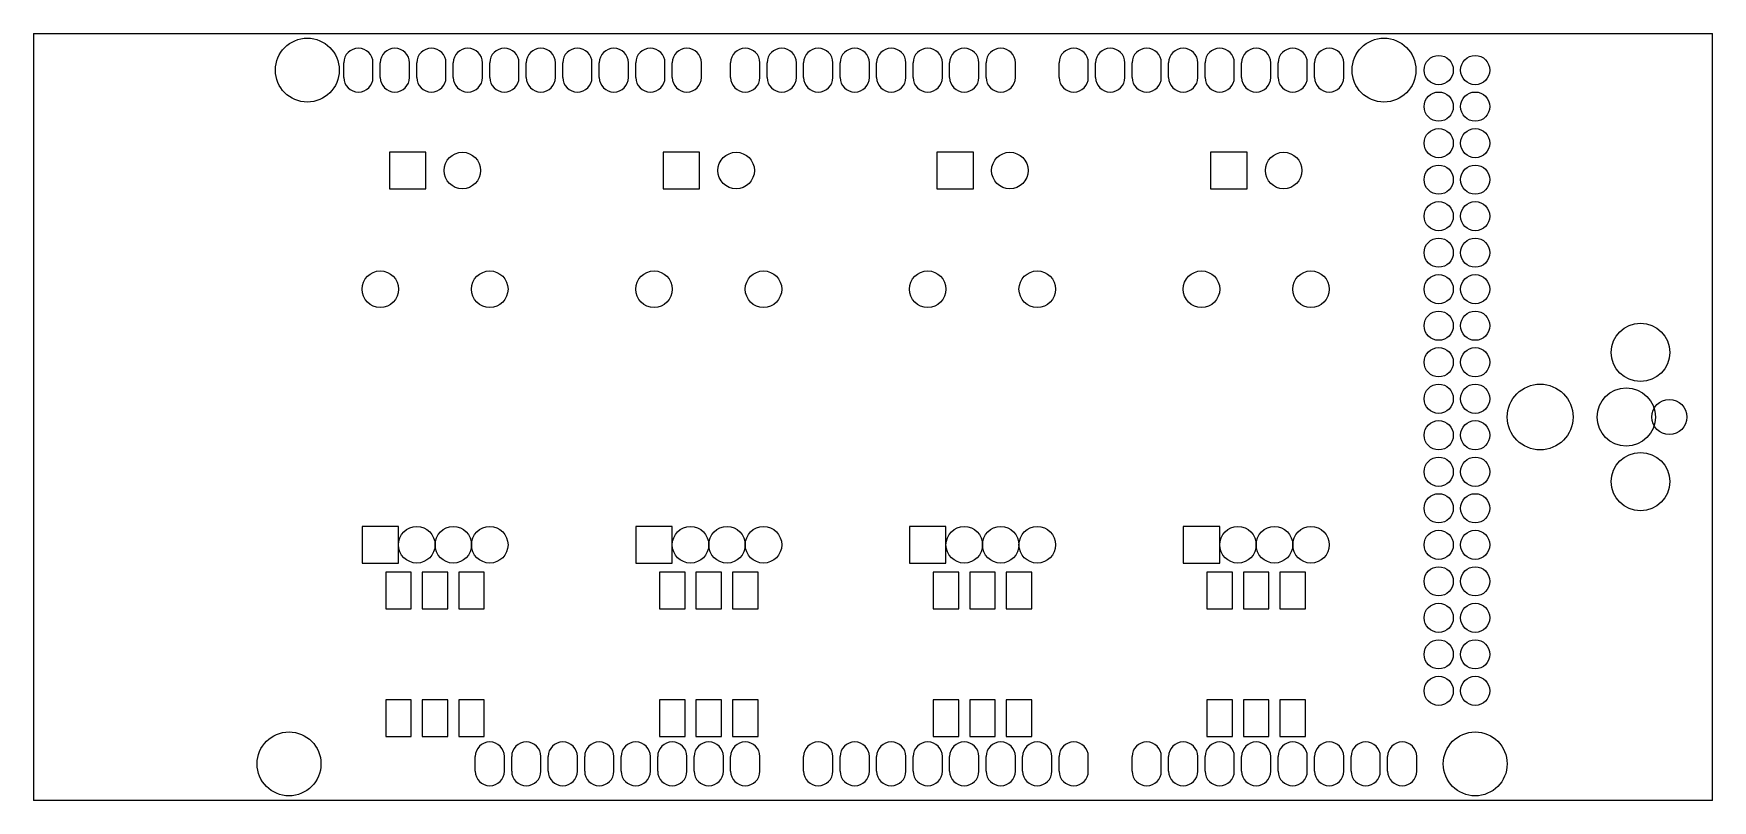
# Model space of a CAD drawing. Extents: x 43500 to 89500, y 31170 to 52170.
import ezdxf

# ---------------------------------------------------------------- set-up
doc = ezdxf.new("R2010")
doc.units = 0
doc.layers.add('BLACK', color=1, linetype='CONTINUOUS')

msp = doc.modelspace()

# ---------------------------------------------------------------- linework, layer by layer
at = {"layer": 'BLACK'}
for p, q in [((43500, 52170), (89500, 52170)), ((43500, 52170), (43500, 31170)), ((89500, 31170), (89500, 52170)), ((52000, 50970), (52000, 51370)), ((52800, 50970), (52800, 51370)), ((53000, 50970), (53000, 51370)), ((53800, 50970), (53800, 51370)), ((54000, 50970), (54000, 51370)), ((54800, 50970), (54800, 51370)), ((55000, 50970), (55000, 51370)), ((55800, 50970), (55800, 51370)), ((56000, 50970), (56000, 51370)), ((56800, 50970), (56800, 51370)), ((57000, 50970), (57000, 51370)), ((57800, 50970), (57800, 51370)), ((58000, 50970), (58000, 51370)), ((58800, 50970), (58800, 51370)), ((59000, 50970), (59000, 51370)), ((59800, 50970), (59800, 51370)), ((60000, 50970), (60000, 51370)), ((60800, 50970), (60800, 51370)), ((61000, 50970), (61000, 51370)), ((61800, 50970), (61800, 51370)), ((62600, 50970), (62600, 51370)), ((63400, 50970), (63400, 51370)), ((63600, 50970), (63600, 51370)), ((64400, 50970), (64400, 51370)), ((64600, 50970), (64600, 51370)), ((65400, 50970), (65400, 51370)), ((65600, 50970), (65600, 51370)), ((66400, 50970), (66400, 51370)), ((66600, 50970), (66600, 51370)), ((67400, 50970), (67400, 51370)), ((67600, 50970), (67600, 51370)), ((68400, 50970), (68400, 51370)), ((68600, 50970), (68600, 51370)), ((69400, 50970), (69400, 51370)), ((69600, 50970), (69600, 51370)), ((70400, 50970), (70400, 51370)), ((71600, 50970), (71600, 51370)), ((72400, 50970), (72400, 51370)), ((72600, 50970), (72600, 51370)), ((73400, 50970), (73400, 51370)), ((73600, 50970), (73600, 51370)), ((74400, 50970), (74400, 51370)), ((74600, 50970), (74600, 51370)), ((75400, 50970), (75400, 51370)), ((75600, 50970), (75600, 51370)), ((76400, 50970), (76400, 51370)), ((76600, 50970), (76600, 51370)), ((77400, 50970), (77400, 51370)), ((77600, 50970), (77600, 51370)), ((78400, 50970), (78400, 51370)), ((78600, 50970), (78600, 51370)), ((79400, 50970), (79400, 51370)), ((53250, 48920), (53250, 47920)), ((54250, 48920), (53250, 48920)), ((54250, 47920), (54250, 48920)), ((60750, 48920), (60750, 47920)), ((61750, 48920), (60750, 48920)), ((61750, 47920), (61750, 48920)), ((68250, 48920), (68250, 47920)), ((69250, 48920), (68250, 48920)), ((69250, 47920), (69250, 48920)), ((75750, 48920), (75750, 47920)), ((76750, 48920), (75750, 48920)), ((76750, 47920), (76750, 48920)), ((53250, 47920), (54250, 47920)), ((60750, 47920), (61750, 47920)), ((68250, 47920), (69250, 47920)), ((75750, 47920), (76750, 47920)), ((53500, 38670), (52500, 38670)), ((52500, 38670), (52500, 37670)), ((53500, 37670), (53500, 38670)), ((61000, 38670), (60000, 38670)), ((60000, 38670), (60000, 37670)), ((61000, 37670), (61000, 38670)), ((68500, 38670), (67500, 38670)), ((67500, 38670), (67500, 37670)), ((68500, 37670), (68500, 38670)), ((76000, 38670), (75000, 38670)), ((75000, 38670), (75000, 37670)), ((76000, 37670), (76000, 38670)), ((52500, 37670), (53500, 37670)), ((53850, 37420), (53150, 37420)), ((53150, 37420), (53150, 36420)), ((53850, 36420), (53850, 37420)), ((54850, 37420), (54150, 37420)), ((54150, 37420), (54150, 36420)), ((54850, 36420), (54850, 37420)), ((55850, 37420), (55150, 37420)), ((55150, 37420), (55150, 36420)), ((55850, 36420), (55850, 37420)), ((60000, 37670), (61000, 37670)), ((61350, 37420), (60650, 37420)), ((60650, 37420), (60650, 36420)), ((61350, 36420), (61350, 37420)), ((62350, 37420), (61650, 37420)), ((61650, 37420), (61650, 36420)), ((62350, 36420), (62350, 37420)), ((63350, 37420), (62650, 37420)), ((62650, 37420), (62650, 36420)), ((63350, 36420), (63350, 37420)), ((67500, 37670), (68500, 37670)), ((68850, 37420), (68150, 37420)), ((68150, 37420), (68150, 36420)), ((68850, 36420), (68850, 37420)), ((69850, 37420), (69150, 37420)), ((69150, 37420), (69150, 36420)), ((69850, 36420), (69850, 37420)), ((70850, 37420), (70150, 37420)), ((70150, 37420), (70150, 36420)), ((70850, 36420), (70850, 37420)), ((75000, 37670), (76000, 37670)), ((76350, 37420), (75650, 37420)), ((75650, 37420), (75650, 36420)), ((76350, 36420), (76350, 37420)), ((77350, 37420), (76650, 37420)), ((76650, 37420), (76650, 36420)), ((77350, 36420), (77350, 37420)), ((78350, 37420), (77650, 37420)), ((77650, 37420), (77650, 36420)), ((78350, 36420), (78350, 37420)), ((53150, 36420), (53850, 36420)), ((54150, 36420), (54850, 36420)), ((55150, 36420), (55850, 36420)), ((60650, 36420), (61350, 36420)), ((61650, 36420), (62350, 36420)), ((62650, 36420), (63350, 36420)), ((68150, 36420), (68850, 36420)), ((69150, 36420), (69850, 36420)), ((70150, 36420), (70850, 36420)), ((75650, 36420), (76350, 36420)), ((76650, 36420), (77350, 36420)), ((77650, 36420), (78350, 36420)), ((53850, 33920), (53150, 33920)), ((53150, 33920), (53150, 32920)), ((53850, 32920), (53850, 33920)), ((54850, 33920), (54150, 33920)), ((54150, 33920), (54150, 32920)), ((54850, 32920), (54850, 33920)), ((55850, 33920), (55150, 33920)), ((55150, 33920), (55150, 32920)), ((55850, 32920), (55850, 33920)), ((61350, 33920), (60650, 33920)), ((60650, 33920), (60650, 32920)), ((61350, 32920), (61350, 33920)), ((62350, 33920), (61650, 33920)), ((61650, 33920), (61650, 32920)), ((62350, 32920), (62350, 33920)), ((63350, 33920), (62650, 33920)), ((62650, 33920), (62650, 32920)), ((63350, 32920), (63350, 33920)), ((68850, 33920), (68150, 33920)), ((68150, 33920), (68150, 32920)), ((68850, 32920), (68850, 33920)), ((69850, 33920), (69150, 33920)), ((69150, 33920), (69150, 32920)), ((69850, 32920), (69850, 33920)), ((70850, 33920), (70150, 33920)), ((70150, 33920), (70150, 32920)), ((70850, 32920), (70850, 33920)), ((76350, 33920), (75650, 33920)), ((75650, 33920), (75650, 32920)), ((76350, 32920), (76350, 33920)), ((77350, 33920), (76650, 33920)), ((76650, 33920), (76650, 32920)), ((77350, 32920), (77350, 33920)), ((78350, 33920), (77650, 33920)), ((77650, 33920), (77650, 32920)), ((78350, 32920), (78350, 33920)), ((53150, 32920), (53850, 32920)), ((54150, 32920), (54850, 32920)), ((55150, 32920), (55850, 32920)), ((60650, 32920), (61350, 32920)), ((61650, 32920), (62350, 32920)), ((62650, 32920), (63350, 32920)), ((68150, 32920), (68850, 32920)), ((69150, 32920), (69850, 32920)), ((70150, 32920), (70850, 32920)), ((75650, 32920), (76350, 32920)), ((76650, 32920), (77350, 32920)), ((77650, 32920), (78350, 32920)), ((55600, 31970), (55600, 32370)), ((56400, 31970), (56400, 32370)), ((56600, 31970), (56600, 32370)), ((57400, 31970), (57400, 32370)), ((57600, 31970), (57600, 32370)), ((58400, 31970), (58400, 32370)), ((58600, 31970), (58600, 32370)), ((59400, 31970), (59400, 32370)), ((59600, 31970), (59600, 32370)), ((60400, 31970), (60400, 32370)), ((60600, 31970), (60600, 32370)), ((61400, 31970), (61400, 32370)), ((61600, 31970), (61600, 32370)), ((62400, 31970), (62400, 32370)), ((62600, 31970), (62600, 32370)), ((63400, 31970), (63400, 32370)), ((64600, 31970), (64600, 32370)), ((65400, 31970), (65400, 32370)), ((65600, 31970), (65600, 32370)), ((66400, 31970), (66400, 32370)), ((66600, 31970), (66600, 32370)), ((67400, 31970), (67400, 32370)), ((67600, 31970), (67600, 32370)), ((68400, 31970), (68400, 32370)), ((68600, 31970), (68600, 32370)), ((69400, 31970), (69400, 32370)), ((69600, 31970), (69600, 32370)), ((70400, 31970), (70400, 32370)), ((70600, 31970), (70600, 32370)), ((71400, 31970), (71400, 32370)), ((71600, 31970), (71600, 32370)), ((72400, 31970), (72400, 32370)), ((73600, 31970), (73600, 32370)), ((74400, 31970), (74400, 32370)), ((74600, 31970), (74600, 32370)), ((75400, 31970), (75400, 32370)), ((75600, 31970), (75600, 32370)), ((76400, 31970), (76400, 32370)), ((76600, 31970), (76600, 32370)), ((77400, 31970), (77400, 32370)), ((77600, 31970), (77600, 32370)), ((78400, 31970), (78400, 32370)), ((78600, 31970), (78600, 32370)), ((79400, 31970), (79400, 32370)), ((79600, 31970), (79600, 32370)), ((80400, 31970), (80400, 32370)), ((80600, 31970), (80600, 32370)), ((81400, 31970), (81400, 32370)), ((89500, 31170), (43500, 31170))]:
    msp.add_line(p, q, dxfattribs=at)
for centre, radius in [((51000, 51170), 875), ((80500, 51170), 875), ((82000, 51170), 400), ((83000, 51170), 400), ((82000, 50170), 400), ((83000, 50170), 400), ((82000, 49170), 400), ((83000, 49170), 400), ((55250, 48420), 500), ((62750, 48420), 500), ((70250, 48420), 500), ((77750, 48420), 500), ((82000, 48170), 400), ((83000, 48170), 400), ((82000, 47170), 400), ((83000, 47170), 400), ((82000, 46170), 400), ((83000, 46170), 400), ((53000, 45170), 500), ((56000, 45170), 500), ((60500, 45170), 500), ((63500, 45170), 500), ((68000, 45170), 500), ((71000, 45170), 500), ((75500, 45170), 500), ((78500, 45170), 500), ((82000, 45170), 400), ((83000, 45170), 400), ((82000, 44170), 400), ((83000, 44170), 400), ((87530, 43440), 800), ((82000, 43170), 400), ((83000, 43170), 400), ((82000, 42170), 400), ((83000, 42170), 400), ((84780, 41670), 900), ((87140, 41670), 800), ((88320, 41670), 480), ((82000, 41170), 400), ((83000, 41170), 400), ((82000, 40170), 400), ((83000, 40170), 400), ((87530, 39900), 800), ((82000, 39170), 400), ((83000, 39170), 400), ((54000, 38170), 500), ((55000, 38170), 500), ((56000, 38170), 500), ((61500, 38170), 500), ((62500, 38170), 500), ((63500, 38170), 500), ((69000, 38170), 500), ((70000, 38170), 500), ((71000, 38170), 500), ((76500, 38170), 500), ((77500, 38170), 500), ((78500, 38170), 500), ((82000, 38170), 400), ((83000, 38170), 400), ((82000, 37170), 400), ((83000, 37170), 400), ((82000, 36170), 400), ((83000, 36170), 400), ((82000, 35170), 400), ((83000, 35170), 400), ((82000, 34170), 400), ((83000, 34170), 400), ((50500, 32170), 875), ((83000, 32170), 875)]:
    msp.add_circle(centre, radius, dxfattribs=at)
for centre, start, end in [((52400, 51370), 360, 540), ((53400, 51370), 360, 540), ((54400, 51370), 360, 540), ((55400, 51370), 360, 540), ((56400, 51370), 360, 540), ((57400, 51370), 360, 540), ((58400, 51370), 360, 540), ((59400, 51370), 360, 540), ((60400, 51370), 360, 540), ((61400, 51370), 360, 540), ((63000, 51370), 360, 540), ((64000, 51370), 360, 540), ((65000, 51370), 360, 540), ((66000, 51370), 360, 540), ((67000, 51370), 360, 540), ((68000, 51370), 360, 540), ((69000, 51370), 360, 540), ((70000, 51370), 360, 540), ((72000, 51370), 360, 540), ((73000, 51370), 360, 540), ((74000, 51370), 360, 540), ((75000, 51370), 360, 540), ((76000, 51370), 360, 540), ((77000, 51370), 360, 540), ((78000, 51370), 360, 540), ((79000, 51370), 360, 540), ((52400, 50970), 180, 360), ((53400, 50970), 180, 360), ((54400, 50970), 180, 360), ((55400, 50970), 180, 360), ((56400, 50970), 180, 360), ((57400, 50970), 180, 360), ((58400, 50970), 180, 360), ((59400, 50970), 180, 360), ((60400, 50970), 180, 360), ((61400, 50970), 180, 360), ((63000, 50970), 180, 360), ((64000, 50970), 180, 360), ((65000, 50970), 180, 360), ((66000, 50970), 180, 360), ((67000, 50970), 180, 360), ((68000, 50970), 180, 360), ((69000, 50970), 180, 360), ((70000, 50970), 180, 360), ((72000, 50970), 180, 360), ((73000, 50970), 180, 360), ((74000, 50970), 180, 360), ((75000, 50970), 180, 360), ((76000, 50970), 180, 360), ((77000, 50970), 180, 360), ((78000, 50970), 180, 360), ((79000, 50970), 180, 360), ((56000, 32370), 360, 540), ((57000, 32370), 360, 540), ((58000, 32370), 360, 540), ((59000, 32370), 360, 540), ((60000, 32370), 360, 540), ((61000, 32370), 360, 540), ((62000, 32370), 360, 540), ((63000, 32370), 360, 540), ((65000, 32370), 360, 540), ((66000, 32370), 360, 540), ((67000, 32370), 360, 540), ((68000, 32370), 360, 540), ((69000, 32370), 360, 540), ((70000, 32370), 360, 540), ((71000, 32370), 360, 540), ((72000, 32370), 360, 540), ((74000, 32370), 360, 540), ((75000, 32370), 360, 540), ((76000, 32370), 360, 540), ((77000, 32370), 360, 540), ((78000, 32370), 360, 540), ((79000, 32370), 360, 540), ((80000, 32370), 360, 540), ((81000, 32370), 360, 540), ((56000, 31970), 180, 360), ((57000, 31970), 180, 360), ((58000, 31970), 180, 360), ((59000, 31970), 180, 360), ((60000, 31970), 180, 360), ((61000, 31970), 180, 360), ((62000, 31970), 180, 360), ((63000, 31970), 180, 360), ((65000, 31970), 180, 360), ((66000, 31970), 180, 360), ((67000, 31970), 180, 360), ((68000, 31970), 180, 360), ((69000, 31970), 180, 360), ((70000, 31970), 180, 360), ((71000, 31970), 180, 360), ((72000, 31970), 180, 360), ((74000, 31970), 180, 360), ((75000, 31970), 180, 360), ((76000, 31970), 180, 360), ((77000, 31970), 180, 360), ((78000, 31970), 180, 360), ((79000, 31970), 180, 360), ((80000, 31970), 180, 360), ((81000, 31970), 180, 360)]:
    msp.add_arc(centre, 400, start, end, dxfattribs=at)

doc.saveas('drawing.dxf')
